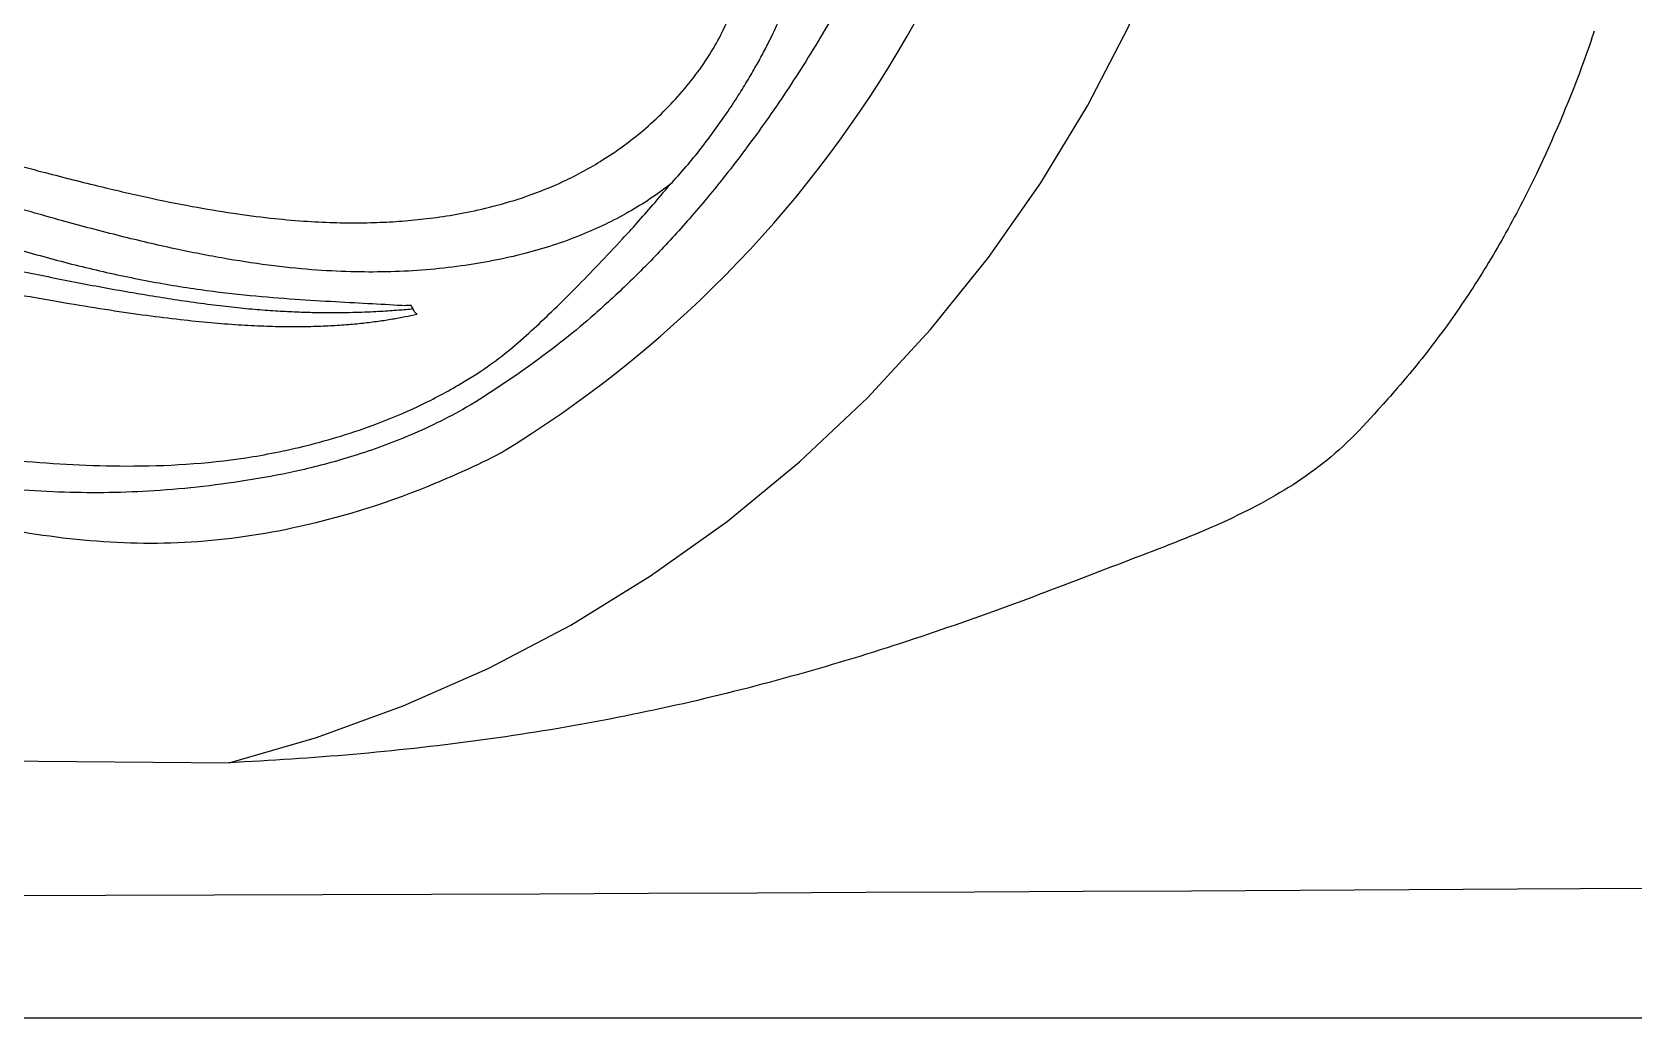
# Model space of a CAD drawing. Extents: x 941 to 1034, y 781 to 934.
# Drawn here: x 991.038 to 995.07, y 801.568 to 804.049 of the extents above; entities that cross this region are included whole.
import ezdxf

# ---------------------------------------------------------------- set-up
doc = ezdxf.new("R2010")
doc.units = 0
doc.header["$MEASUREMENT"] = 0
doc.layers.add('1', color=4, linetype='Continuous')

# ---------------------------------------------------------------- blocks, each defined once
blk = doc.blocks.new('main_control')
at = {"color": 3, "linetype": 'Continuous'}
for p, q in [((14.9813, 13.5421), (14.9679, 13.5426)), ((14.985, 13.5358), (14.9814, 13.5421)), ((14.9854, 13.5344), (14.9821, 13.534)), ((14.9934, 13.522), (14.995, 13.5197)), ((15.1009, 13.3428), (15.1146, 13.351)), ((15.1439, 13.3002), (15.1294, 13.2916))]:
    blk.add_line(p, q, dxfattribs=at)
at = {"color": 4, "linetype": 'Continuous'}
for centre, radius, start, end in [((13.671, 15.6926), 2.952, 301.3467, 52.8), ((14.2007, 15.1129), 2.1865, 294.7459, 297.3907)]:
    blk.add_arc(centre, radius, start, end, dxfattribs=at)
at = {"color": 3, "linetype": 'Continuous'}
for points, knots in [([(10.9635, 14.4489), (11.1152, 14.452), (11.4026, 14.4455), (11.8096, 14.4057), (12.1721, 14.3492), (12.4967, 14.2844), (12.7888, 14.2169), (13.0531, 14.1502), (13.293, 14.0864), (13.5114, 14.0269), (13.7094, 13.9725), (13.8871, 13.9233), (14.0453, 13.8803), (14.186, 13.8444), (14.312, 13.8151), (14.4258, 13.7919), (14.5291, 13.7745), (14.6228, 13.7623), (14.7071, 13.7546), (14.7833, 13.7508), (14.8529, 13.75), (14.9183, 13.752), (14.9819, 13.7565), (15.0465, 13.7639), (15.1152, 13.7751), (15.191, 13.792), (15.2757, 13.8173), (15.3689, 13.8547), (15.4684, 13.9089), (15.5703, 13.9835), (15.6668, 14.0792), (15.7466, 14.189), (15.7996, 14.3045), (15.8205, 14.4227), (15.8072, 14.5443), (15.7662, 14.6714), (15.7007, 14.8052), (15.6176, 14.9439), (15.5285, 15.0813), (15.446, 15.2111), (15.3776, 15.3292), (15.3242, 15.4401), (15.2864, 15.5512), (15.2668, 15.6669), (15.2747, 15.781), (15.3019, 15.8833), (15.3378, 15.9742), (15.3812, 16.0613), (15.4327, 16.1513), (15.4924, 16.2478), (15.5596, 16.3519), (15.633, 16.4663), (15.7063, 16.5903), (15.7688, 16.7197), (15.8088, 16.8475), (15.8202, 16.9695), (15.7989, 17.0798), (15.7575, 17.1727), (15.7088, 17.2492), (15.6586, 17.3116), (15.6093, 17.3631), (15.5621, 17.4053), (15.5173, 17.4403), (15.4741, 17.47), (15.4306, 17.4963), (15.3851, 17.5204), (15.336, 17.5429), (15.2817, 17.5639), (15.2433, 17.5763), (15.223, 17.5822)], [0, 0, 0, 0, 0.455153, 0.861222, 1.226025, 1.555412, 1.853982, 2.125455, 2.372915, 2.598826, 2.804561, 2.988953, 3.152015, 3.296261, 3.424562, 3.539996, 3.644651, 3.738948, 3.823246, 3.898685, 3.967523, 4.032139, 4.09495, 4.158793, 4.227168, 4.303604, 4.391589, 4.492184, 4.604266, 4.730459, 4.870086, 5.010274, 5.135427, 5.248068, 5.366018, 5.498571, 5.646723, 5.811899, 5.9836, 6.138065, 6.273213, 6.3928, 6.506774, 6.624245, 6.742196, 6.846741, 6.940902, 7.034855, 7.138449, 7.251763, 7.375366, 7.510248, 7.659387, 7.807319, 7.940547, 8.059097, 8.170841, 8.273453, 8.362669, 8.442182, 8.513269, 8.576211, 8.632066, 8.683567, 8.733623, 8.784516, 8.837927, 8.89553, 8.95895, 8.95895, 8.95895, 8.95895]), ([(16.3631, 15.4175), (16.3578, 15.3337), (16.3414, 15.1659), (16.2968, 14.9212), (16.2334, 14.6937), (16.1559, 14.4911), (16.0674, 14.3113), (15.9714, 14.149), (15.8729, 14.0026), (15.7769, 13.8739), (15.685, 13.7633), (15.5977, 13.6679), (15.5147, 13.5853), (15.4358, 13.5134), (15.3602, 13.4508), (15.2872, 13.3961), (15.2155, 13.3465), (15.1679, 13.3154), (15.1439, 13.3001)], [0, 0, 0, 0, 0.251894, 0.505531, 0.745157, 0.959161, 1.155432, 1.345645, 1.524451, 1.68453, 1.826989, 1.955725, 2.072391, 2.178254, 2.275734, 2.366854, 2.451673, 2.537282, 2.537282, 2.537282, 2.537282]), ([(15.6324, 13.8468), (15.6464, 13.8614), (15.6732, 13.8911), (15.7106, 13.9372), (15.7457, 13.9839), (15.7782, 14.0302), (15.8072, 14.0745), (15.8322, 14.1155), (15.8537, 14.1529), (15.8722, 14.1873), (15.8882, 14.2191), (15.9008, 14.2462), (15.908, 14.2627), (15.9108, 14.2693)], [0, 0, 0, 0, 0.0606877, 0.1197848, 0.1782291, 0.2359146, 0.2892963, 0.3370823, 0.3799749, 0.4187704, 0.4542433, 0.4868808, 0.5082698, 0.5082698, 0.5082698, 0.5082698]), ([(14.9292, 13.6275), (14.9, 13.6266), (14.8379, 13.6263), (14.74, 13.6309), (14.6327, 13.6416), (14.5163, 13.659), (14.3905, 13.6834), (14.2549, 13.715), (14.1087, 13.7536), (13.9511, 13.7985), (13.7805, 13.8488), (13.5952, 13.9029), (13.3936, 13.961), (13.1898, 14.0188), (13.0528, 14.0564), (12.9887, 14.0735)], [0, 0, 0, 0, 0.087825, 0.186012, 0.293954, 0.411269, 0.539094, 0.678165, 0.829037, 0.992558, 1.169848, 1.362409, 1.571758, 1.799168, 1.998023, 1.998023, 1.998023, 1.998023]), ([(12.9716, 14.0112), (13.0224, 13.9969), (13.1305, 13.9654), (13.2917, 13.915), (13.4522, 13.862), (13.6035, 13.8102), (13.7482, 13.7607), (13.8894, 13.7143), (14.0294, 13.672), (14.17, 13.6349), (14.3106, 13.6046), (14.4461, 13.5822), (14.5719, 13.5675), (14.6852, 13.5585), (14.7877, 13.5523), (14.8808, 13.5473), (14.9398, 13.544), (14.9679, 13.5426)], [0, 0, 0, 0, 0.158335, 0.337932, 0.506421, 0.665596, 0.817593, 0.965331, 1.111238, 1.256358, 1.401421, 1.542603, 1.668135, 1.781302, 1.883527, 1.976362, 2.060809, 2.060809, 2.060809, 2.060809]), ([(15.6324, 13.8468), (15.5998, 13.8213), (15.5277, 13.7734), (15.4049, 13.7148), (15.2631, 13.669), (15.1025, 13.6381), (14.9889, 13.629), (14.9294, 13.6273)], [0, 0, 0, 0, 0.1241259, 0.258769, 0.4070042, 0.5698449, 0.7482953, 0.7482953, 0.7482953, 0.7482953]), ([(15.5127, 13.7099), (15.5251, 13.7231), (15.5509, 13.7514), (15.5909, 13.797), (15.6183, 13.8295), (15.6324, 13.8468)], [0, 0, 0, 0, 0.0544151, 0.114904, 0.1819226, 0.1819226, 0.1819226, 0.1819226]), ([(15.1146, 13.351), (15.137, 13.3643), (15.1791, 13.3916), (15.2371, 13.4368), (15.2903, 13.4844), (15.3427, 13.5345), (15.397, 13.5885), (15.4542, 13.6471), (15.493, 13.6883), (15.5127, 13.7099)], [0, 0, 0, 0, 0.0780784, 0.1503153, 0.220542, 0.2920381, 0.3679521, 0.4500326, 0.5377399, 0.5377399, 0.5377399, 0.5377399]), ([(14.995, 13.5197), (14.9853, 13.5175), (14.965, 13.5133), (14.9329, 13.5074), (14.8975, 13.502), (14.8588, 13.4972), (14.8166, 13.4932), (14.7708, 13.4903), (14.7211, 13.4886), (14.6671, 13.4884), (14.6082, 13.4898), (14.5441, 13.4932), (14.4741, 13.4987), (14.3973, 13.5065), (14.3128, 13.517), (14.2196, 13.5306), (14.1169, 13.5472), (14.0045, 13.5668), (13.8835, 13.5882), (13.7545, 13.6098), (13.6176, 13.6299), (13.4716, 13.6471), (13.3137, 13.6594), (13.1407, 13.6664), (12.9494, 13.6677), (12.7389, 13.663), (12.5087, 13.6521), (12.2585, 13.6354), (11.9865, 13.614), (11.6905, 13.5901), (11.3664, 13.5677), (11.0076, 13.5531), (10.6267, 13.5592), (10.2521, 13.5823), (9.9105, 13.6095), (9.6089, 13.6336), (9.3404, 13.6518), (9.0995, 13.6632), (8.8827, 13.6678), (8.6872, 13.6661), (8.5106, 13.6584), (8.3487, 13.645), (8.1968, 13.6262), (8.0515, 13.604), (7.9126, 13.5802), (7.7833, 13.5573), (7.666, 13.5374), (7.5616, 13.5215), (7.4684, 13.5093), (7.3844, 13.5002), (7.3088, 13.4939), (7.2406, 13.4901), (7.179, 13.4884), (7.1232, 13.4886), (7.0724, 13.4902), (7.0259, 13.4932), (6.9835, 13.4972), (6.9446, 13.502), (6.9091, 13.5074), (6.8769, 13.5133), (6.8566, 13.5175), (6.847, 13.5197)], [0, 0, 0, 0, 0.029602, 0.062249, 0.098021, 0.136999, 0.179259, 0.224986, 0.27459, 0.328498, 0.387149, 0.45114, 0.521114, 0.597858, 0.682564, 0.776469, 0.880493, 0.994776, 1.118544, 1.249175, 1.387213, 1.533539, 1.690246, 1.862041, 2.052909, 2.264035, 2.493626, 2.744367, 3.016364, 3.312093, 3.63505, 3.991125, 4.388999, 4.777305, 5.116946, 5.417042, 5.684777, 5.924193, 6.140587, 6.335371, 6.510644, 6.670531, 6.822722, 6.969635, 7.111669, 7.245386, 7.363667, 7.468509, 7.561991, 7.645904, 7.721731, 7.789689, 7.850879, 7.90645, 7.957097, 8.003411, 8.045968, 8.085074, 8.120884, 8.153552, 8.183234, 8.183234, 8.183234, 8.183234]), ([(13.9978, 13.6292), (14.0208, 13.6244), (14.0667, 13.615), (14.1355, 13.6013), (14.2039, 13.5883), (14.2715, 13.5762), (14.3372, 13.5652), (14.3802, 13.5585), (14.401, 13.5554)], [0, 0, 0, 0, 0.0705321, 0.1407073, 0.2103467, 0.2794707, 0.3468137, 0.4100468, 0.4100468, 0.4100468, 0.4100468]), ([(14.401, 13.5554), (14.4234, 13.5521), (14.4663, 13.5461), (14.5282, 13.5387), (14.5854, 13.5331), (14.638, 13.5292), (14.6864, 13.5266), (14.7308, 13.5251), (14.7714, 13.5245), (14.8081, 13.5247), (14.8412, 13.5254), (14.8708, 13.5264), (14.8975, 13.5277), (14.9215, 13.5292), (14.9433, 13.5307), (14.9632, 13.5323), (14.9759, 13.5334), (14.9821, 13.534)], [0, 0, 0, 0, 0.0676926, 0.1299552, 0.1872086, 0.2398408, 0.2882524, 0.3326895, 0.3732303, 0.4099024, 0.4428493, 0.4723968, 0.4989409, 0.5228708, 0.5445775, 0.5644552, 0.5828993, 0.5828993, 0.5828993, 0.5828993]), ([(14.9934, 13.522), (14.9924, 13.5237), (14.9898, 13.5261), (14.9874, 13.531), (14.9861, 13.5341), (14.985, 13.5358)], [0, 0, 0, 0, 0.00591687, 0.01018707, 0.01620131, 0.01620131, 0.01620131, 0.01620131]), ([(7.2493, 13.1635), (7.3342, 13.1492), (7.4963, 13.1355), (7.7259, 13.1405), (7.9289, 13.1584), (8.1095, 13.1825), (8.2704, 13.2103), (8.4136, 13.2387), (8.5405, 13.2655), (8.6537, 13.29), (8.7578, 13.3123), (8.8594, 13.3333), (8.9649, 13.3537), (9.0804, 13.3735), (9.2111, 13.3929), (9.3587, 13.4114), (9.523, 13.4282), (9.7033, 13.4429), (9.9018, 13.4556), (10.1223, 13.4664), (10.3697, 13.4761), (10.6472, 13.4833), (10.9481, 13.4857), (11.252, 13.4823), (11.5376, 13.4738), (11.7934, 13.4632), (12.0211, 13.4508), (12.2253, 13.4364), (12.4092, 13.4195), (12.577, 13.4001), (12.7337, 13.3781), (12.8849, 13.3525), (13.0356, 13.3226), (13.1923, 13.2892), (13.3622, 13.2524), (13.5519, 13.2135), (13.7652, 13.1768), (14.0052, 13.1479), (14.2748, 13.1333), (14.4653, 13.1441), (14.5647, 13.1591)], [0, 0, 0, 0, 0.258555, 0.486048, 0.688391, 0.869606, 1.032556, 1.178051, 1.307561, 1.421505, 1.525576, 1.627099, 1.732626, 1.847916, 1.978637, 2.128889, 2.294322, 2.473935, 2.671579, 2.891019, 3.136303, 3.414168, 3.723738, 4.039026, 4.32608, 4.580634, 4.807097, 5.010311, 5.194594, 5.361003, 5.517248, 5.669273, 5.820801, 5.97811, 6.149957, 6.34234, 6.559086, 6.798994, 7.067125, 7.368594, 7.368594, 7.368594, 7.368594]), ([(14.5805, 13.1046), (14.4989, 13.0909), (14.3417, 13.0726), (14.1045, 13.069), (13.8671, 13.0874), (13.632, 13.1255), (13.4111, 13.1698), (13.2144, 13.2099), (13.0391, 13.2445), (12.8764, 13.274), (12.7169, 13.3007), (12.5508, 13.3256), (12.372, 13.3485), (12.1765, 13.3696), (11.9613, 13.3891), (11.7238, 13.4073), (11.4614, 13.4213), (11.1722, 13.4294), (10.8599, 13.4314), (10.5413, 13.4267), (10.238, 13.4147), (9.965, 13.3962), (9.7227, 13.3752), (9.5062, 13.3527), (9.3115, 13.3285), (9.1344, 13.3022), (8.9682, 13.2745), (8.8028, 13.2445), (8.6292, 13.2102), (8.4399, 13.1716), (8.2297, 13.1295), (7.9994, 13.0906), (7.7571, 13.0693), (7.5068, 13.0716), (7.3405, 13.091), (7.2549, 13.1056)], [0, 0, 0, 0, 0.248096, 0.47379, 0.710913, 0.961256, 1.187895, 1.386734, 1.563684, 1.723893, 1.882712, 2.048772, 2.227656, 2.423576, 2.638628, 2.875934, 3.138035, 3.426918, 3.743716, 4.074767, 4.382822, 4.654111, 4.895734, 5.112377, 5.307115, 5.48415, 5.649444, 5.812592, 5.988538, 6.180231, 6.392287, 6.631538, 6.880528, 7.120883, 7.381489, 7.381489, 7.381489, 7.381489]), ([(14.5647, 13.1591), (14.5896, 13.163), (14.6411, 13.1723), (14.7211, 13.1902), (14.8073, 13.214), (14.9002, 13.2457), (14.9999, 13.2876), (15.0668, 13.3228), (15.1009, 13.3428)], [0, 0, 0, 0, 0.0756585, 0.1571134, 0.2459396, 0.3435799, 0.45145, 0.5700054, 0.5700054, 0.5700054, 0.5700054]), ([(15.1294, 13.2916), (15.0809, 13.2633), (14.985, 13.2157), (14.8416, 13.1633), (14.7079, 13.1276), (14.6218, 13.1111), (14.5805, 13.1046)], [0, 0, 0, 0, 0.168561, 0.3202063, 0.4574856, 0.5830145, 0.5830145, 0.5830145, 0.5830145])]:
    blk.add_open_spline(points, degree=3, knots=knots, dxfattribs=at)
at = {"color": 4, "linetype": 'Continuous'}
blk.add_open_spline([(15.1159, 13.1272), (15.0917, 13.116), (14.9565, 13.0567), (14.7282, 12.9835), (14.428, 12.9392), (14.0636, 12.9478), (13.7089, 13.0323), (13.3561, 13.1159), (13.0889, 13.169), (12.8205, 13.2149), (12.4609, 13.2668), (12.0095, 13.3164), (11.4659, 13.3539), (10.9213, 13.3669), (10.3768, 13.3539), (9.8332, 13.3164), (9.3818, 13.2669), (9.0222, 13.215), (8.7538, 13.1691), (8.4866, 13.116), (8.1338, 13.0325), (7.7791, 12.9479), (7.4144, 12.9392), (7.114, 12.9834), (6.8852, 13.0567), (6.7498, 13.1162), (6.7252, 13.1276)], degree=3, knots=[0, 0, 0, 0, 0.080161, 0.442812, 0.714955, 0.986922, 1.531025, 1.803215, 2.075442, 2.347775, 2.620218, 3.165164, 3.709853, 4.254288, 4.798723, 5.343412, 5.888357, 6.1608, 6.433134, 6.705361, 6.977551, 7.521661, 7.793709, 8.06637, 8.429081, 8.510187, 8.510187, 8.510187, 8.510187], dxfattribs=at)
blk = doc.blocks.new('ENVOY')
at = {"layer": '1', "color": 4}
blk.add_lwpolyline([(93.1091, 77.1072, 0.414214), (81.1091, 89.1072), (12, 89.1072, 0.414214), (0, 77.1072), (0, 12, 0.414214), (12, 0), (81.1091, 0, 0.414214), (93.1091, 12)], format="xyb", close=True, dxfattribs=at)
at = {"layer": '1', "color": 2, "linetype": 'Continuous'}
blk.add_lwpolyline([(50.1554, 0.6423), (50.3757, 0.706), (50.5935, 0.785), (50.8073, 0.8793), (51.0155, 0.9885), (51.2165, 1.1121), (51.4089, 1.2493), (51.5912, 1.3993), (51.7623, 1.5608), (51.9211, 1.7325), (52.0667, 1.9132), (52.1986, 2.1014), (52.3162, 2.2954), (52.4193, 2.4939), (52.5823, 2.8982)], dxfattribs=at)
at = {"layer": '1', "color": 3, "linetype": 'Continuous'}
for points in [[(53.5847, 2.4621), (53.5872, 2.4695), (53.5897, 2.4767), (53.592, 2.4838)], [(53.5847, 2.4621), (53.5786, 2.4445), (53.5725, 2.4271), (53.5662, 2.4097), (53.5598, 2.3923), (53.5534, 2.3751), (53.5468, 2.3579), (53.5402, 2.3407), (53.5334, 2.3236), (53.5266, 2.3066), (53.5197, 2.2897), (53.5128, 2.2728), (53.5057, 2.256), (53.4985, 2.2392), (53.4913, 2.2226), (53.484, 2.206), (53.4766, 2.1895), (53.4691, 2.173), (53.4615, 2.1567), (53.4461, 2.1242)], [(53.4461, 2.1242), (53.4412, 2.114), (53.4363, 2.1039), (53.4314, 2.0938), (53.4264, 2.0838), (53.4213, 2.0738), (53.4163, 2.0639), (53.4112, 2.054), (53.4061, 2.0441), (53.401, 2.0343), (53.3958, 2.0245), (53.3906, 2.0147), (53.3853, 2.005), (53.3801, 1.9953), (53.3748, 1.9857), (53.3695, 1.9762), (53.3641, 1.9666), (53.3588, 1.9571), (53.3534, 1.9477), (53.3479, 1.9383), (53.3425, 1.929), (53.337, 1.9197), (53.3315, 1.9104), (53.326, 1.9012), (53.3204, 1.8921), (53.3149, 1.883), (53.3093, 1.8739), (53.3036, 1.8649), (53.298, 1.856), (53.2923, 1.8471), (53.2867, 1.8383), (53.281, 1.8295), (53.2752, 1.8208), (53.2695, 1.8121), (53.2637, 1.8035), (53.258, 1.795), (53.2522, 1.7865), (53.2464, 1.7781), (53.2405, 1.7697), (53.2347, 1.7614), (53.2288, 1.7532), (53.223, 1.745), (53.2171, 1.7368), (53.2112, 1.7287), (53.2052, 1.7207), (53.1993, 1.7128), (53.1934, 1.7048), (53.1874, 1.697), (53.1815, 1.6892), (53.1755, 1.6815), (53.1695, 1.6738), (53.1635, 1.6661), (53.1575, 1.6586), (53.1515, 1.651), (53.1454, 1.6436), (53.1394, 1.6362), (53.1334, 1.6288), (53.1273, 1.6215), (53.1212, 1.6142), (53.1152, 1.607), (53.1091, 1.5999), (53.103, 1.5928), (53.0969, 1.5857), (53.0908, 1.5787), (53.0847, 1.5718), (53.0786, 1.5649), (53.0725, 1.5581), (53.0663, 1.5513), (53.0602, 1.5445), (53.0479, 1.5312)], [(53.0479, 1.5312), (53.0385, 1.5202), (53.0289, 1.5094), (53.0193, 1.4988), (53.0096, 1.4883), (52.9999, 1.4781), (52.99, 1.468), (52.9801, 1.4582), (52.9701, 1.4485), (52.9601, 1.4391), (52.95, 1.4299), (52.9398, 1.421), (52.9296, 1.4122), (52.9193, 1.4037), (52.9089, 1.3954), (52.8984, 1.3872), (52.8878, 1.3793), (52.8771, 1.3715), (52.8664, 1.3638), (52.8555, 1.3564), (52.8446, 1.3491), (52.8336, 1.3419), (52.8224, 1.3348), (52.8111, 1.3279), (52.7998, 1.3211), (52.7883, 1.3144), (52.7767, 1.3078), (52.765, 1.3013), (52.7532, 1.2949), (52.7413, 1.2885), (52.7293, 1.2823), (52.7171, 1.2761), (52.7049, 1.27), (52.6925, 1.264), (52.68, 1.258), (52.6674, 1.2521), (52.6546, 1.2462), (52.6418, 1.2404), (52.6288, 1.2347), (52.6158, 1.229), (52.6026, 1.2233), (52.5893, 1.2177), (52.5759, 1.2121), (52.5623, 1.2066), (52.5487, 1.2011), (52.535, 1.1956), (52.5211, 1.1902), (52.5072, 1.1848), (52.4931, 1.1794), (52.479, 1.174), (52.4647, 1.1686), (52.4503, 1.1631), (52.4358, 1.1575), (52.4212, 1.1519), (52.4065, 1.1463), (52.3917, 1.1406), (52.3769, 1.1348), (52.3619, 1.1291), (52.3468, 1.1233), (52.3317, 1.1175), (52.3164, 1.1116), (52.3011, 1.1057), (52.2857, 1.0998), (52.2703, 1.0939), (52.2547, 1.088), (52.2391, 1.0821), (52.2234, 1.0761), (52.2077, 1.0702), (52.1919, 1.0643), (52.176, 1.0583), (52.16, 1.0524), (52.144, 1.0465), (52.1279, 1.0405), (52.1118, 1.0346), (52.0956, 1.0287), (52.0793, 1.0228), (52.063, 1.0169), (52.0466, 1.0111), (52.0302, 1.0052), (52.0137, 0.9994), (51.9971, 0.9936), (51.9805, 0.9878), (51.9639, 0.9821), (51.9472, 0.9763), (51.9304, 0.9706), (51.9136, 0.965), (51.8967, 0.9593), (51.8798, 0.9537), (51.8629, 0.9481), (51.8459, 0.9425), (51.8288, 0.937), (51.8117, 0.9315), (51.7946, 0.9261), (51.7774, 0.9207), (51.7602, 0.9153), (51.7429, 0.9099), (51.7256, 0.9046), (51.7082, 0.8994), (51.6908, 0.8941), (51.6734, 0.889), (51.6559, 0.8838), (51.6384, 0.8787), (51.6208, 0.8737), (51.6032, 0.8687), (51.5856, 0.8637), (51.5679, 0.8588), (51.5502, 0.8539), (51.5324, 0.8491), (51.5146, 0.8443), (51.4968, 0.8395), (51.4789, 0.8349), (51.461, 0.8302), (51.4431, 0.8256), (51.4251, 0.8211), (51.4071, 0.8166), (51.389, 0.8122), (51.3709, 0.8078), (51.3528, 0.8035), (51.3347, 0.7992), (51.3165, 0.795), (51.2983, 0.7908), (51.28, 0.7867), (51.2617, 0.7827), (51.2434, 0.7787), (51.225, 0.7747), (51.2066, 0.7708), (51.1882, 0.767), (51.1698, 0.7632), (51.1513, 0.7595), (51.1328, 0.7558), (51.1142, 0.7522), (51.0956, 0.7487), (51.077, 0.7452), (51.0584, 0.7418), (51.0397, 0.7384), (51.021, 0.7351), (51.0023, 0.7318), (50.9836, 0.7286), (50.9648, 0.7254), (50.946, 0.7223), (50.9272, 0.7193), (50.9083, 0.7163), (50.8894, 0.7134), (50.8705, 0.7105), (50.8516, 0.7077), (50.8327, 0.705), (50.8137, 0.7023), (50.7947, 0.6997), (50.7756, 0.6971), (50.7566, 0.6945), (50.7375, 0.6921), (50.7184, 0.6897), (50.6993, 0.6873), (50.6802, 0.685), (50.661, 0.6827), (50.6418, 0.6805), (50.6226, 0.6784), (50.6034, 0.6763), (50.5841, 0.6743), (50.5649, 0.6723), (50.5456, 0.6704), (50.5263, 0.6685), (50.5069, 0.6667), (50.4876, 0.6649), (50.4682, 0.6632), (50.4488, 0.6616), (50.4294, 0.6599), (50.41, 0.6584), (50.3905, 0.6569), (50.371, 0.6554), (50.3515, 0.654), (50.332, 0.6526), (50.3125, 0.6513), (50.2929, 0.65), (50.2733, 0.6488), (50.2537, 0.6476), (50.2341, 0.6464), (50.2145, 0.6453), (50.1948, 0.6443), (50.1554, 0.6423)], [(54.1888, 0.3284), (53.3986, 0.3237)], [(44.3936, 0.6531), (44.6817, 0.6546), (44.9698, 0.6559), (45.2579, 0.6569), (45.546, 0.6578), (45.8341, 0.6584), (46.1222, 0.6588), (46.4103, 0.659), (46.6983, 0.6591), (46.9864, 0.6589), (47.2745, 0.6585), (47.5626, 0.6578), (47.8507, 0.657), (48.1388, 0.656), (48.4269, 0.6547), (48.715, 0.6532), (49.0031, 0.6515), (49.2912, 0.6495), (49.5792, 0.6473), (50.1554, 0.6423)], [(53.3986, 0.3237), (53.1252, 0.3222), (52.8518, 0.3207), (52.5784, 0.3193), (52.305, 0.3179), (52.0316, 0.3166), (51.7583, 0.3153), (51.4849, 0.3141), (51.2115, 0.3129), (50.9381, 0.3118), (50.6647, 0.3108), (50.3913, 0.3098), (50.1179, 0.3089), (49.8445, 0.308), (49.5711, 0.3072)]]:
    blk.add_lwpolyline(points, dxfattribs=at)
at = {"layer": '1', "color": 1}
blk.add_blockref('main_control', (35.6329, -11.7497), dxfattribs=at)

msp = doc.modelspace()

# ---------------------------------------------------------------- block references
at = {"layer": '1'}
msp.add_blockref('ENVOY', (941.3783, 801.5681), dxfattribs=at)

doc.saveas('drawing.dxf')
